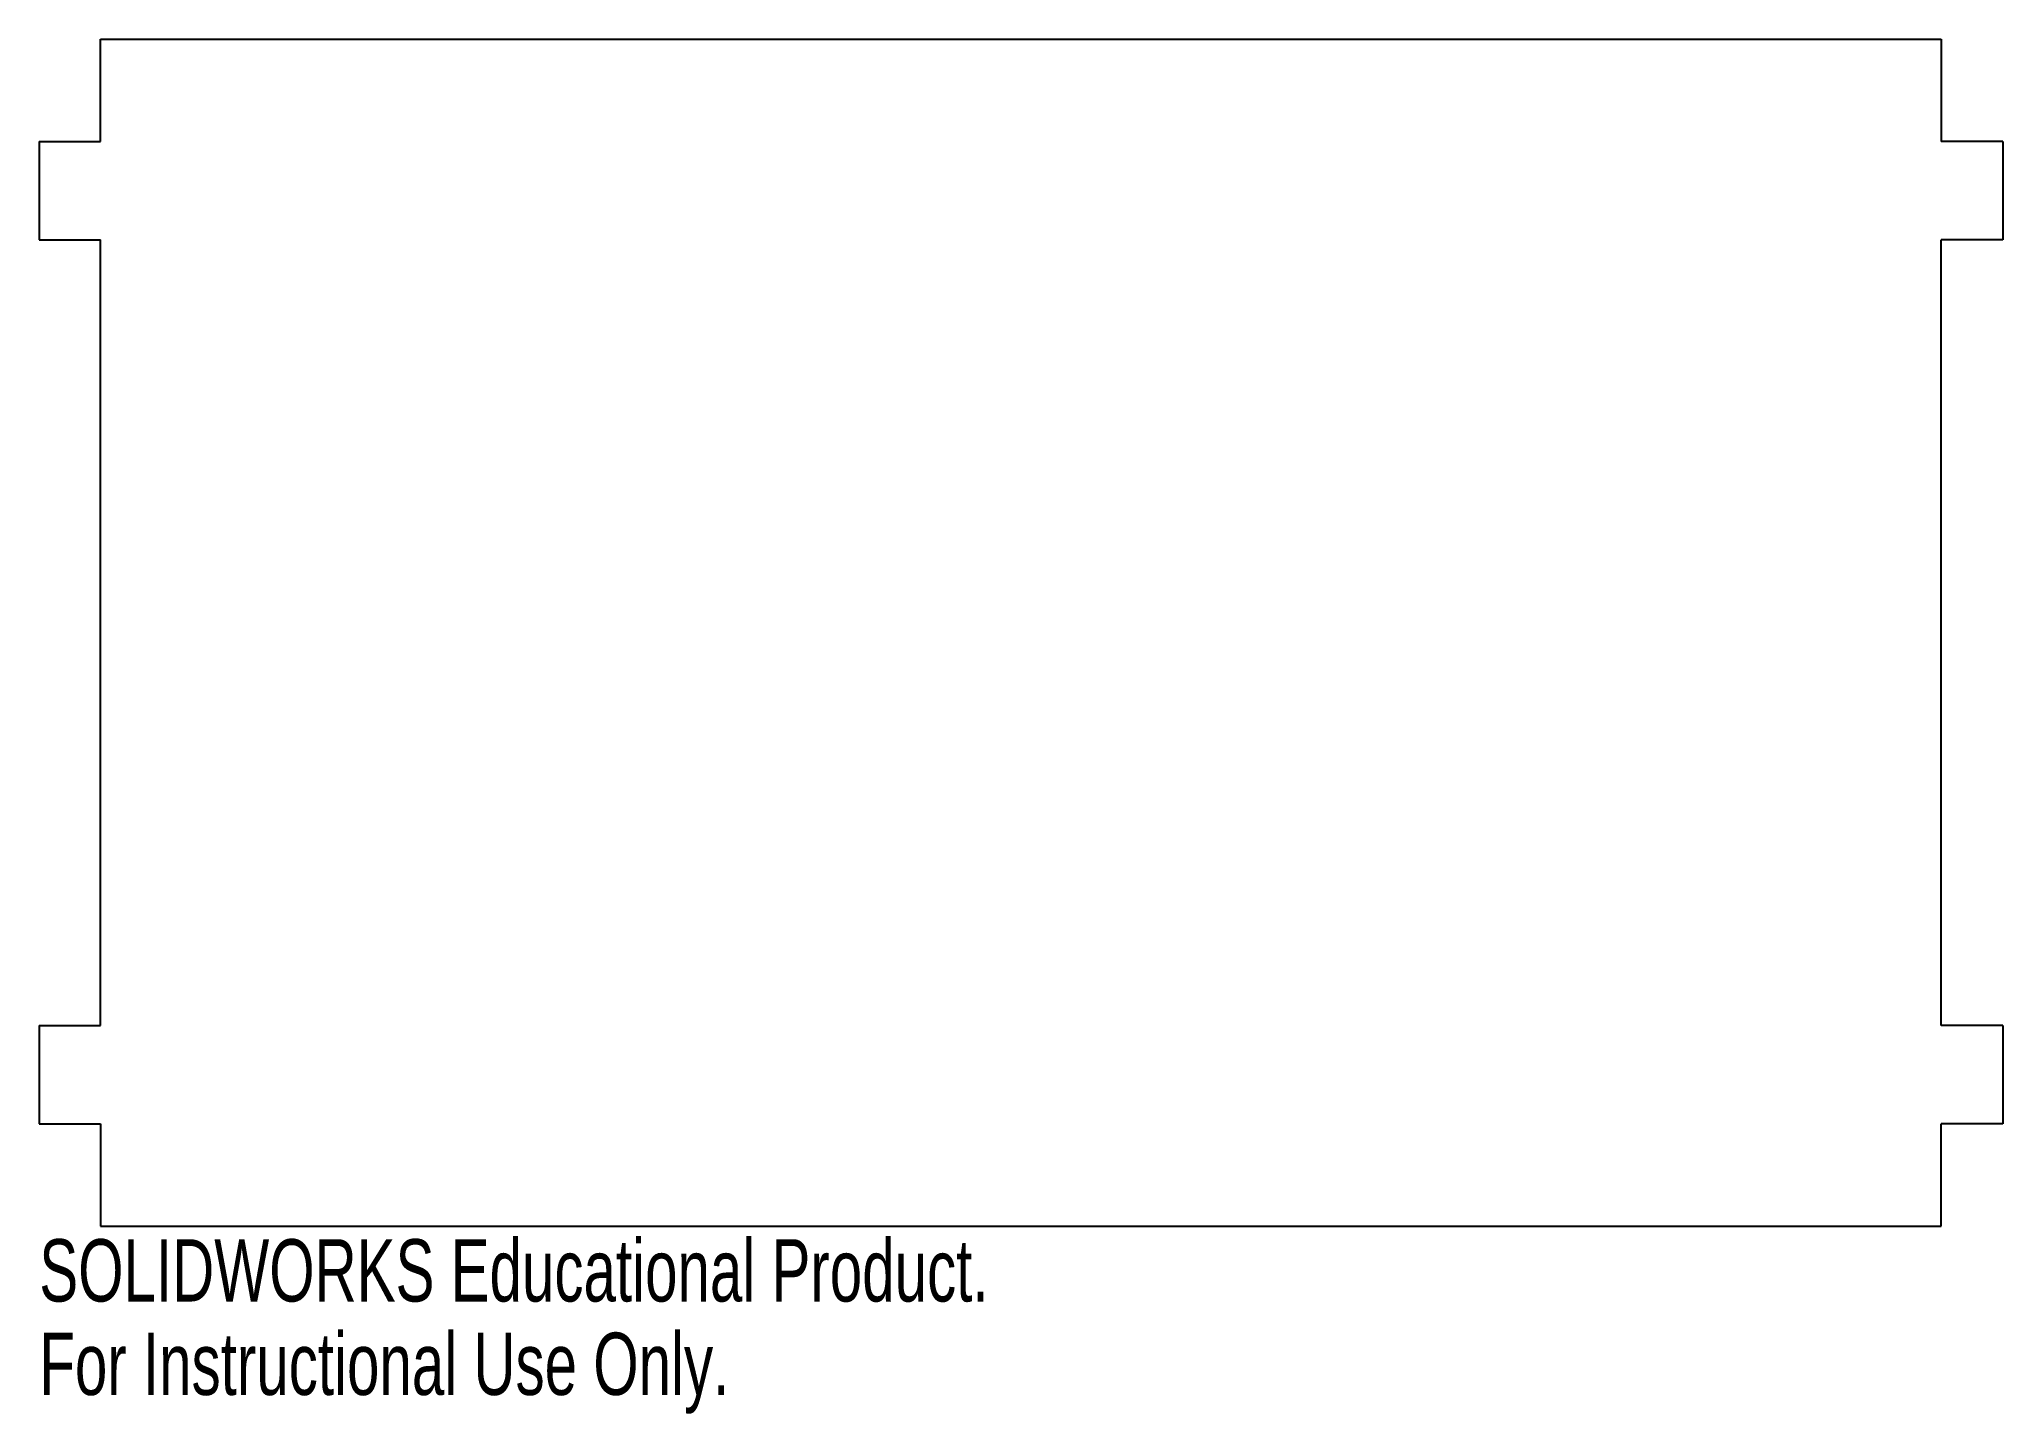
# Model space of a CAD drawing. Header units: millimetres. Extents: x -0.5 to 14.8, y -11.1 to -0.5.
import ezdxf

# ---------------------------------------------------------------- set-up
doc = ezdxf.new("R2010")
doc.units = ezdxf.units.MM
doc.styles.add('SLDTEXTSTYLE0', font='TXT', dxfattribs={"width": 0.7})

msp = doc.modelspace()

# ---------------------------------------------------------------- linework, layer by layer
at = {"color": 7, "linetype": 'Continuous', "lineweight": 25}
for p, q in [((0, -0.476), (14.287, -0.476)), ((0, -1.27), (0, -0.476)), ((14.287, -0.476), (14.287, -1.27)), ((-0.476, -1.27), (0, -1.27)), ((-0.476, -1.27), (-0.476, -2.032)), ((14.764, -1.27), (14.287, -1.27)), ((14.764, -1.27), (14.764, -2.032)), ((-0.476, -2.032), (0, -2.032)), ((0, -8.128), (0, -2.032)), ((14.287, -8.128), (14.287, -2.032)), ((14.764, -2.032), (14.287, -2.032)), ((-0.476, -8.128), (0, -8.128)), ((-0.476, -8.128), (-0.476, -8.89)), ((14.764, -8.128), (14.287, -8.128)), ((14.764, -8.128), (14.764, -8.89)), ((-0.476, -8.89), (0, -8.89)), ((0, -8.89), (0, -9.684)), ((14.287, -9.684), (14.287, -8.89)), ((14.764, -8.89), (14.287, -8.89)), ((0, -9.684), (14.287, -9.684))]:
    msp.add_line(p, q, dxfattribs=at)

# ---------------------------------------------------------------- texts
at = {"color": 7, "linetype": 'Continuous', "char_height": 0.48336, "attachment_point": 1, "style": 'SLDTEXTSTYLE0'}
for s, insert in [('SOLIDWORKS Educational Product.', (-0.476, -9.786)), ('For Instructional Use Only.', (-0.476, -10.511))]:
    msp.add_mtext(s, dxfattribs=dict(at, insert=insert))

doc.saveas('drawing.dxf')
